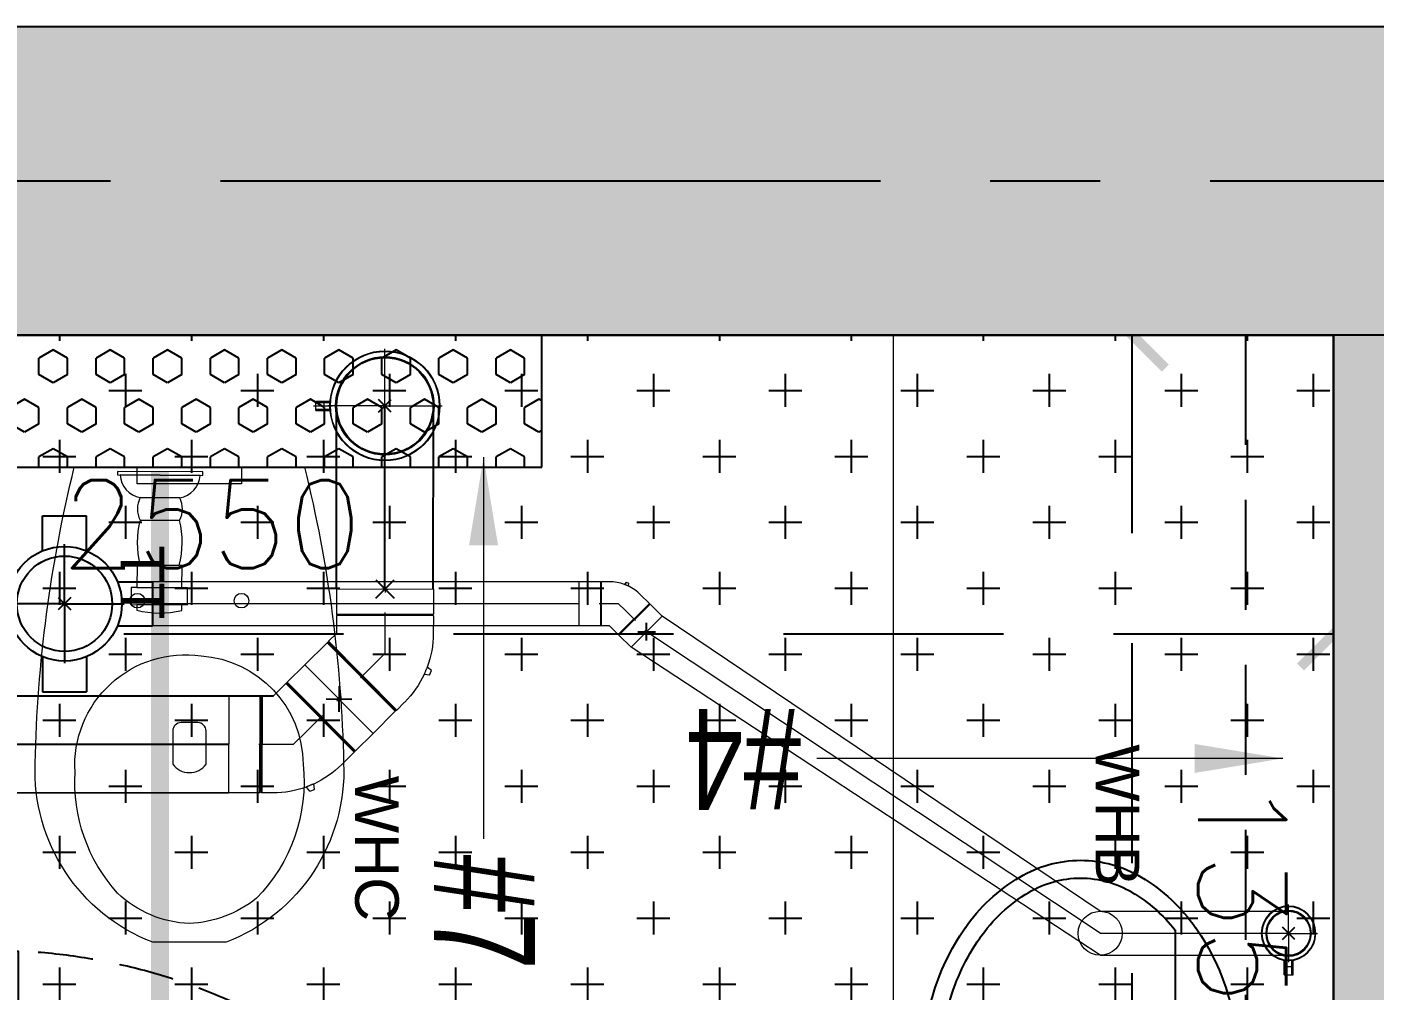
# Model space of a CAD drawing. Header units: millimetres. Extents: x -414464 to 1686, y -90036 to 108605.
# Drawn here: x -109525 to -107994, y -45700 to -44605 of the extents above; entities that cross this region are included whole.
import ezdxf

# ---------------------------------------------------------------- set-up
doc = ezdxf.new("R2010")
doc.units = ezdxf.units.MM
doc.header["$LTSCALE"] = 1000
doc.header["$MEASUREMENT"] = 0
for name, pattern in [('$1$AUDIT_D_120904163729-0', [0]), ('$36$HIDDEN', [0.375, 0.25, -0.125]), ('3BHK-A$1$( Hidden )', [0.375, 0.25, -0.125]), ('3BHK-A$1$AUDIT_D_120904163729-0', [0]), ('3BHK-A$1$HIDDEN', [0.375, 0.25, -0.125]), ('AUDIT_D_120904163729-0', [0]), ('T8(T9 IS SIMILAR) - DIMENSION & TEXTING$1$AUDIT_D_120904163729-0', [0]), ('T8(T9 IS SIMILAR) - DIMENSION & TEXTING$1$CENTERX2', [101.6, 63.5, -12.7, 12.7, -12.7]), ('T8(T9 IS SIMILAR) - DIMENSION & TEXTING$1$HIDDEN', [0.375, 0.25, -0.125]), ('T8(T9 IS SIMILAR)$1$$0$HIDDEN', [0.375, 0.25, -0.125]), ('T8_REFUGE COLUMNS$1$CENTER2', [1.125, 0.75, -0.125, 0.125, -0.125])]:
    doc.linetypes.add(name, pattern=pattern)
doc.layers.get('0').update_dxf_attribs({"linetype": 'AUDIT_D_120904163729-0'})
for name, color, linetype in [('$0$A-HATCH -160', 251, '$1$AUDIT_D_120904163729-0'), ('$21$A-DIMENSIONS', 2, '$36$HIDDEN'), ('3BHK-A$1$$1$LEDGE WALL', 5, 'Continuous'), ('3BHK-A$1$A-DOOR-FULL', 2, 'Continuous'), ('3BHK-A$1$A-HATCH -160', 251, '3BHK-A$1$AUDIT_D_120904163729-0'), ('3BHK-A$1$A-SANITARY', 2, 'Continuous'), ('3BHK-A$1$A-TOI SUNK 50MM', 8, 'Continuous'), ('3BHK-A$1$LEDGE WALL', 5, 'Continuous'), ('a-rcc', 3, 'Continuous'), ('T8(T9 IS SIMILAR) - DIMENSION & TEXTING$1$A-DIMENSIONS', 2, 'T8(T9 IS SIMILAR) - DIMENSION & TEXTING$1$HIDDEN'), ('T8(T9 IS SIMILAR) - DIMENSION & TEXTING$1$A-PLUMBING', 7, 'T8(T9 IS SIMILAR) - DIMENSION & TEXTING$1$AUDIT_D_120904163729-0'), ('T8(T9 IS SIMILAR) - DIMENSION & TEXTING$1$pl-110 dia soil pipe', 1, 'Continuous'), ('T8(T9 IS SIMILAR) - DIMENSION & TEXTING$1$pl-110 dia soil pipe1', 1, 'Continuous'), ('T8(T9 IS SIMILAR) - DIMENSION & TEXTING$1$PL-FITTINGS', 5, 'Continuous'), ('T8(T9 IS SIMILAR) - DIMENSION & TEXTING$1$U-TI-75MM WASTE WATER PIPE', 3, 'Continuous'), ('T8(T9 IS SIMILAR) - DIMENSION & TEXTING$1$U-TI-TEXT', 7, 'Continuous'), ('T8(T9 IS SIMILAR) - DIMENSION & TEXTING$1$U-TI-WS', 5, 'Continuous'), ('T8(T9 IS SIMILAR)$1$$6$a-beam 2', 50, 'Continuous'), ('T8(T9 IS SIMILAR)$1$S-BEAM', 20, 'T8(T9 IS SIMILAR)$1$$0$HIDDEN'), ('T8_REFUGE COLUMNS$1$A-CENTERLINE', 193, 'T8_REFUGE COLUMNS$1$CENTER2'), ('T8_REFUGE COLUMNS$1$A-RCC COLS', 3, 'Continuous'), ('T8_TYPICAL COLUMNS$1$A-RCC COLS', 3, 'Continuous')]:
    doc.layers.add(name, color=color, linetype=linetype)
for name, color, linetype, lineweight in [('3BHK-A$1$a-TOI-fixtures', 251, 'Continuous', 0), ('3BHK-A$1$A-WALL- 160', 6, 'Continuous', 30), ('T8(T9 IS SIMILAR) - DIMENSION & TEXTING$1$furn-1', 7, 'Continuous', 0), ('T8(T9 IS SIMILAR) - DIMENSION & TEXTING$1$pl-50dia waste pie', 6, 'Continuous', 0), ('T8(T9 IS SIMILAR) - DIMENSION & TEXTING$1$pl-50dia waste pipe1', 6, 'Continuous', 0), ('T8(T9 IS SIMILAR) - DIMENSION & TEXTING$1$R0-18-10-2014-T1-1st Podium Floor Plan$0$Text', 2, 'Continuous', 0), ('T8(T9 IS SIMILAR)$1$D&W', 8, 'Continuous', 25)]:
    doc.layers.add(name, color=color, linetype=linetype, lineweight=lineweight)
doc.layers.add('T8(T9 IS SIMILAR) - DIMENSION & TEXTING$1$GEB-BEZUG', color=2, linetype='Continuous', lineweight=25, true_color=0xffff00)
doc.layers.add('T8_REFUGE COLUMNS$1$COL-HATCH', color=7, linetype='Continuous', lineweight=25, true_color=0xa3a3a3)
doc.styles.add('T8(T9 IS SIMILAR) - DIMENSION & TEXTING$1$arial', font='sanss___.ttf')
doc.styles.add('T8(T9 IS SIMILAR) - DIMENSION & TEXTING$1$ARIAL ARROW', font='swisscl.ttf')
doc.styles.add('T8(T9 IS SIMILAR) - DIMENSION & TEXTING$1$Romans 1', font='romans.shx', dxfattribs={"height": 100})
doc.styles.add('T8(T9 IS SIMILAR) - DIMENSION & TEXTING$1$Tahoma', font='tahoma.ttf')
doc.dimstyles.new('T8(T9 IS SIMILAR) - DIMENSION & TEXTING$1$ALPINE S', dxfattribs={"dimscale": 0, "dimtxt": 100, "dimasz": 75, "dimexe": 0, "dimexo": 0, "dimgap": 75, "dimtad": 1, "dimdec": 0, "dimzin": 0, "dimdsep": 46, "dimtxsty": 'T8(T9 IS SIMILAR) - DIMENSION & TEXTING$1$Romans 1', "dimblk": 'T8(T9 IS SIMILAR) - DIMENSION & TEXTING$1$_ArchTick', "dimcen": 0.09, "dimclrd": 256, "dimclre": 256, "dimclrt": 7, "dimadec": 0, "dimazin": 0, "dimtfac": 1, "dimtdec": 0, "dimtofl": 0, "dimtmove": 1, "dimatfit": 0, "dimldrblk": 'T8(T9 IS SIMILAR) - DIMENSION & TEXTING$1$_Open90', "dimfxl": 1, "dimtolj": 1, "dimtzin": 0, "dimarcsym": 0})
doc.dimstyles.new('T8(T9 IS SIMILAR) - DIMENSION & TEXTING$1$SAMATA STD', dxfattribs={"dimtxt": 100, "dimasz": 50, "dimexe": 50, "dimexo": 50, "dimgap": 10, "dimtad": 0, "dimdec": 0, "dimrnd": 5, "dimzin": 0, "dimdsep": 46, "dimtxsty": 'T8(T9 IS SIMILAR) - DIMENSION & TEXTING$1$Tahoma', "dimblk": 'T8(T9 IS SIMILAR) - DIMENSION & TEXTING$1$_Origin2', "dimcen": -50, "dimdle": 50, "dimclrd": 7, "dimclre": 7, "dimclrt": 7, "dimadec": 0, "dimazin": 0, "dimtfac": 1, "dimtdec": 0, "dimtmove": 1, "dimatfit": 3, "dimfxl": 150, "dimtfill": 1, "dimtolj": 1, "dimtzin": 0, "dimlwd": -1, "dimlwe": -1, "dimarcsym": 0})

# ---------------------------------------------------------------- blocks, each defined once
blk = doc.blocks.new('T8_REFUGE COLUMNS')
at = {"layer": 'T8_REFUGE COLUMNS$1$COL-HATCH', "linetype": 'ByBlock'}
h = blk.add_hatch(color=256, dxfattribs=at)
h.dxf.hatch_style = 1
h.paths.add_polyline_path([(1184832.1, -5718799.9), (1185182.1, -5718799.9), (1185182.1, -5709299.9), (1184832.1, -5709299.9)])
at = {"layer": 'T8_REFUGE COLUMNS$1$A-CENTERLINE'}
blk.add_line((1185007.1, -5719488.7), (1185007.1, -5698299.6), dxfattribs=at)
at = {"layer": 'T8_REFUGE COLUMNS$1$A-RCC COLS', "linetype": 'ByBlock'}
blk.add_lwpolyline([(1184832.1, -5718799.9), (1185182.1, -5718799.9), (1185182.1, -5709299.9), (1184832.1, -5709299.9)], close=True, dxfattribs=at)
blk = doc.blocks.new('T8_TYPICAL COLUMNS')
at = {"layer": 'T8_TYPICAL COLUMNS$1$A-RCC COLS', "linetype": 'ByBlock'}
blk.add_blockref('T8_REFUGE COLUMNS', (0, 0), dxfattribs=at)
blk = doc.blocks.new('*U2752')
for points in [[(-710, 0), (-670, 0), (-670, 30), (-660, 30), (-660, 80), (-710, 80)], [(40, 0), (0, 0), (0, 30), (-10, 30), (-10, 80), (40, 80)], [(0, 0), (0, -670), (-30, -670), (-30, 0)]]:
    blk.add_lwpolyline(points, close=True)
at = {"color": 0, "linetype": 'ByBlock', "ltscale": 0.25}
blk.add_arc((1, 0.4), 671, 180.0347, 267.627, dxfattribs=at)
blk = doc.blocks.new('3BHK-A$1$EWC 1-flat-3')
at = {"layer": '3BHK-A$1$a-TOI-fixtures', "ltscale": 1.5}
blk.add_line((130.9, 0), (-130.9, 0), dxfattribs=at)
for points in [[(-130.9, 0, -0.055103), (-175.3, 336.2, -0.321827), (-41.6, 540), (41.6, 540, -0.321827), (175.3, 336.2, -0.055103), (130.9, 0, -27.681239)], [(-13.2, 214.3, -0.391448), (-129.3, 337.7, -0.224585), (-76.1, 489.9, -0.160675), (0, 518.7, -0.183016), (81.6, 484.1, -0.201424), (130, 346.4, -0.474507), (-13.2, 214.3, -2.927417)], [(-9.5, 290.2), (9.5, 290.2, 0.414214), (18.9, 299.7), (18.9, 337.6, 0.5), (-18.9, 337.6), (-18.9, 299.7, 0.414214), (-9.5, 290.2, 0.530498)]]:
    blk.add_lwpolyline(points, format="xyb", dxfattribs=at)
at = {"layer": '3BHK-A$1$a-TOI-fixtures'}
blk.add_lwpolyline([(-59.2, 0), (-59.2, 18.9), (59.2, 18.9), (59.2, 0)], close=True, dxfattribs=at)
at = {"layer": '3BHK-A$1$a-TOI-fixtures', "ltscale": 1.5}
for centre in [(-59.2, 151.6), (59.2, 151.6)]:
    blk.add_circle(centre, 8.31, dxfattribs=at)
blk = doc.blocks.new('3BHK-A$1$WB1')
at = {"layer": '3BHK-A$1$A-SANITARY', "color": 0, "ltscale": 1000}
for p, q in [((190074.4, -1779394.5), (190063, -1779507.9)), ((190106.8, -1779394.5), (190119.9, -1779507.9)), ((189917.5, -1779491.7), (190064.6, -1779491.7)), ((190118, -1779491.7), (190265.4, -1779491.7)), ((190061.5, -1779507.9), (190121.4, -1779507.9))]:
    blk.add_line(p, q, dxfattribs=at)
at = {"layer": '3BHK-A$1$A-SANITARY', "color": 0}
blk.add_line((190106.8, -1779394.5), (190074.4, -1779394.5), dxfattribs=at)
for centre, major_axis, start_param, end_param in [((190067.1, -1779471.3), (-69.6, 256.7), 0.015739, 0.342992), ((190091.4, -1779555.7), (-92.6, 341.5), 6.018375, 6.298924), ((190091.4, -1779555.7), (-92.6, 341.5), 5.737826, 6.018375), ((190115.8, -1779471.3), (-69.6, 256.7), 5.410573, 5.737826), ((190091.4, -1779555.7), (-87.3, 322), 6.018375, 6.298924), ((190091.4, -1779555.7), (-87.3, 322), 5.737826, 6.018375), ((190067.1, -1779471.3), (-64.3, 237.2), 0.015739, 0.342992), ((190115.8, -1779471.3), (-64.3, 237.2), 5.410573, 5.737826), ((190030, -1779417.8), (-52.6, 193.9), 0.342992, 0.768932), ((190152.9, -1779417.8), (-52.6, 193.9), 4.984633, 5.410573), ((190030, -1779417.8), (-47.3, 174.4), 0.342992, 0.768932), ((190152.9, -1779417.8), (-47.3, 174.4), 4.984633, 5.410573), ((189973.2, -1779384.1), (-35.3, 130.2), 0.768932, 1.305986), ((190209.6, -1779384.1), (-35.3, 130.2), 4.447579, 4.984633), ((189973.2, -1779384.1), (-30, 110.7), 0.768932, 1.305986), ((190209.6, -1779384.1), (-30, 110.7), 4.447579, 4.984633), ((189973.2, -1779384.1), (-35.3, 130.2), 1.305986, 1.84304), ((189973.2, -1779384.1), (-30, 110.7), 1.305986, 1.84304), ((190209.6, -1779384.1), (-30, 110.7), 3.910525, 4.447579), ((190209.6, -1779384.1), (-35.3, 130.2), 3.910525, 4.447579), ((190030, -1779350.3), (-47.3, 174.4), 1.84304, 2.20494), ((190152.9, -1779350.3), (-47.3, 174.4), 3.548625, 3.910525), ((190030, -1779350.3), (-52.6, 193.9), 1.84304, 2.268981), ((190152.9, -1779350.3), (-52.6, 193.9), 3.484585, 3.910525), ((190045.3, -1779507.9), (-4.2, 15.6), 6.018375, 12.30156), ((190137.6, -1779507.9), (-4.2, 15.6), 6.018375, 12.30156), ((190067.1, -1779296.9), (-69.6, 256.7), 2.268981, 2.596234), ((190115.8, -1779296.9), (-69.6, 256.7), 3.157331, 3.484585), ((190091.4, -1779212.5), (-92.6, 341.5), 2.596234, 2.876783), ((190091.4, -1779212.5), (-92.6, 341.5), 2.876783, 3.157331)]:
    blk.add_ellipse(centre, major_axis=major_axis, ratio=1, start_param=start_param, end_param=end_param, dxfattribs=at)
blk = doc.blocks.new('3BHK-A')
at = {"layer": '3BHK-A$1$A-HATCH -160', "linetype": 'ByBlock'}
h = blk.add_hatch(dxfattribs=at)
h.set_pattern_fill('ZIGZAG', color=256, scale=250)
h.set_pattern_definition([(9e-15, (1e-08, 0), (31.25, 31.25), [31.25, -31.25]), (90, (31.25, 0), (-31.25, 31.25), [31.25, -31.25])])
h.paths.add_polyline_path([(1185182.8, -5714749.5), (1186532.7, -5714749.5), (1186532.7, -5714149.5), (1186632.7, -5714149.5), (1186632.7, -5714749.5), (1188712.7, -5714749.5), (1188712.7, -5714049.5), (1189032.5, -5714049.5), (1189032.5, -5714149.5), (1188812.7, -5714149.5), (1188812.7, -5715449.5), (1189032.5, -5715449.5), (1189032.5, -5715549.5), (1188712.7, -5715549.5), (1188712.7, -5714849.5), (1186632.7, -5714849.5), (1186632.7, -5715664.5), (1186532.7, -5715664.5), (1186532.7, -5714849.5), (1185182.8, -5714849.5)])
h.paths.add_polyline_path([(1185182.8, -5713249.5), (1185782.7, -5713249.5), (1185782.7, -5713149.5), (1185182.8, -5713149.5)])
h.paths.add_polyline_path([(1186532.7, -5710699.5), (1186632.7, -5710699.5), (1186632.7, -5713249.5), (1186532.7, -5713249.5)])
h.paths.add_polyline_path([(1186532.7, -5717399.5), (1186632.7, -5717399.5), (1186632.7, -5716414.5), (1186532.7, -5716414.5)])
h.paths.add_polyline_path([(1194902.2, -5715375), (1194082.3, -5715375), (1194082.3, -5715475), (1194902.2, -5715475)])
h.paths.add_polyline_path([(1195782.2, -5715375), (1196682.2, -5715375), (1196682.2, -5715475), (1195782.2, -5715475)])
h.paths.add_polyline_path([(1194132.5, -5714149.9), (1196532.4, -5714149.9), (1196532.4, -5714049.9), (1194132.5, -5714049.9)])
h.paths.add_polyline_path([(1197432.4, -5711800.2), (1197532.4, -5711800.2), (1197532.4, -5714149.9), (1197432.4, -5714149.9)])
h.paths.add_polyline_path([(1198282.4, -5714149.9), (1198958.7, -5714149.9), (1198958.7, -5714049.9), (1198282.4, -5714049.9)])
h.paths.add_polyline_path([(1196871.9, -5720208.6), (1196082.2, -5720209.7), (1196082.3, -5720109.7), (1196082.2, -5720109.7), (1196182.2, -5720109.7), (1196871.9, -5720108.6)])
h.paths.add_polyline_path([(1193397.2, -5709939.9), (1193882.3, -5709939.6), (1193882.3, -5710040.1), (1193397.3, -5710040.1)])
h.paths.add_polyline_path([(1186632.7, -5708554.7), (1187192.3, -5708554.8), (1187192.3, -5708654.7), (1186632.7, -5708654.7)])
h.paths.add_polyline_path([(1194182.3, -5715724), (1194082.3, -5715724), (1194082.3, -5715474), (1194182.3, -5715474)])
at = {"layer": '3BHK-A$1$A-TOI SUNK 50MM'}
h = blk.add_hatch(dxfattribs=at)
h.set_pattern_fill('CROSS', color=256, scale=300, style=0)
h.set_pattern_definition([(9e-15, (-0.65, 1286.84), (75, 75), [37.5, -112.5]), (90, (18.1, 1268.09), (-75, 75), [37.5, -112.5])])
h.paths.add_polyline_path([(1186532.7, -5713148.5), (1185182.4, -5713148.5), (1185182.4, -5710698.5), (1186532.7, -5710698.5)])
h.paths.add_polyline_path([(1185182.4, -5714848.6), (1186532.7, -5714848.6), (1186532.7, -5717398.5), (1185182.4, -5717398.5)])
at = {"layer": '3BHK-A$1$LEDGE WALL'}
h = blk.add_hatch(dxfattribs=at)
h.set_pattern_fill('HEX', color=8, scale=150, angle=180)
h.set_pattern_definition([(180, (1e-08, -100), (-4e-15, -32.47595264), [18.75, -37.5]), (300, (1e-08, -100), (28.125, 16.23797632), [18.75, -37.5]), (240, (-18.75, -100), (28.125, -16.23797632), [18.75, -37.5])])
h.paths.add_polyline_path([(1185332.8, -5715748.5), (1185182.8, -5715748.5), (1185182.8, -5716548.5), (1185332.8, -5716548.5)])
at = {"layer": '3BHK-A$1$$1$LEDGE WALL', "linetype": '3BHK-A$1$( Hidden )', "ltscale": 0.5}
blk.add_line((1185182.4, -5714948.6, 0), (1186532.7, -5714948.7), dxfattribs=at)
at = {"layer": '3BHK-A$1$A-TOI SUNK 50MM', "elevation": 0}
blk.add_lwpolyline([(1185182.4, -5714848.6), (1186532.7, -5714848.6), (1186532.7, -5717398.5), (1185182.4, -5717398.5)], close=True, dxfattribs=at)
at = {"layer": '3BHK-A$1$a-TOI-fixtures'}
blk.add_line((1186182.9, -5714848.6, 0), (1185532.6, -5714848.6, 0), dxfattribs=at)
at = {"layer": '3BHK-A$1$a-TOI-fixtures', "ltscale": 500}
blk.add_line((1186532.7, -5715348.6), (1185182.8, -5715348.6), dxfattribs=at)
at = {"layer": '3BHK-A$1$A-WALL- 160', "linetype": 'ByBlock'}
blk.add_line((1186532.7, -5714848.5, 0), (1185182.8, -5714848.5, 0), dxfattribs=at)
at = {"layer": '3BHK-A$1$LEDGE WALL', "elevation": 0}
blk.add_lwpolyline([(1185332.8, -5715748.5), (1185182.8, -5715748.5), (1185182.8, -5716548.5), (1185332.8, -5716548.5)], close=True, dxfattribs=at)
at = {"layer": '3BHK-A$1$A-DOOR-FULL', "linetype": '3BHK-A$1$HIDDEN', "rotation": 270}
blk.add_blockref('*U2752', (1186552.7, -5716373.5, 0), dxfattribs=at)
at = {"layer": '3BHK-A$1$a-TOI-fixtures', "extrusion": (-2.28199e-17, -8.33598e-18, -1), "zscale": -0.9999999999999998, "rotation": 179.9999999999999}
blk.add_blockref('3BHK-A$1$WB1', (-995941.3, -7494520.3, 0), dxfattribs=at)
at = {"layer": '3BHK-A$1$a-TOI-fixtures', "extrusion": (0, 0, -1), "xscale": -0.9999999999999998, "zscale": -0.9999999999999998, "rotation": 90}
blk.add_blockref('3BHK-A$1$EWC 1-flat-3', (-1185332.8, -5716149, 0), dxfattribs=at)
blk = doc.blocks.new('T8(T9 IS SIMILAR) - DIMENSION & TEXTING$1$_ArchTick')
at = {"color": 0, "linetype": 'ByBlock', "const_width": 0.15}
blk.add_lwpolyline([(-0.5, -0.5), (0.5, 0.5)], dxfattribs=at)
blk = doc.blocks.new('*D1382')
at = {"layer": 'T8(T9 IS SIMILAR) - DIMENSION & TEXTING$1$A-DIMENSIONS', "linetype": 'T8(T9 IS SIMILAR) - DIMENSION & TEXTING$1$HIDDEN', "lineweight": -2, "transparency": 16777216}
for p, q in [((1185182.7, -5715448.7), (1185182.7, -5715077.3)), ((1186532.7, -5715448.7), (1186532.7, -5715077.3))]:
    blk.add_line(p, q, dxfattribs=at)
at = {"layer": 'T8(T9 IS SIMILAR) - DIMENSION & TEXTING$1$A-DIMENSIONS', "lineweight": -2, "transparency": 16777216}
blk.add_line((1186532.7, -5715077.3), (1185182.7, -5715077.3), dxfattribs=at)
at = {"layer": 'T8(T9 IS SIMILAR) - DIMENSION & TEXTING$1$A-DIMENSIONS', "linetype": 'ByBlock', "lineweight": -2, "transparency": 16777216, "xscale": 75, "yscale": 75, "zscale": 75, "rotation": 180}
blk.add_blockref('T8(T9 IS SIMILAR) - DIMENSION & TEXTING$1$_ArchTick', (1185182.7, -5715077.3), dxfattribs=at)
at = {"layer": 'T8(T9 IS SIMILAR) - DIMENSION & TEXTING$1$A-DIMENSIONS', "linetype": 'ByBlock', "lineweight": -2, "transparency": 16777216, "xscale": 75, "yscale": 75, "zscale": 75}
blk.add_blockref('T8(T9 IS SIMILAR) - DIMENSION & TEXTING$1$_ArchTick', (1186532.7, -5715077.3), dxfattribs=at)
at = {"layer": 'T8(T9 IS SIMILAR) - DIMENSION & TEXTING$1$A-DIMENSIONS', "color": 7, "linetype": 'ByBlock', "transparency": 16777216, "insert": (1185857.7, -5714952.3), "char_height": 100, "attachment_point": 5, "style": 'T8(T9 IS SIMILAR) - DIMENSION & TEXTING$1$Romans 1'}
blk.add_mtext('\\A1;1350', dxfattribs=at)
blk = doc.blocks.new('T8(T9 IS SIMILAR) - DIMENSION & TEXTING$1$_Open90')
at = {"color": 0, "linetype": 'ByBlock', "lineweight": -2}
for p, q in [((-0.5, 0.5), (0, 0)), ((0, 0), (-1, 0)), ((0, 0), (-0.5, -0.5))]:
    blk.add_line(p, q, dxfattribs=at)
blk = doc.blocks.new('*D1383')
at = {"layer": 'T8(T9 IS SIMILAR) - DIMENSION & TEXTING$1$A-DIMENSIONS', "linetype": 'T8(T9 IS SIMILAR) - DIMENSION & TEXTING$1$HIDDEN', "lineweight": -2, "transparency": 16777216}
for p, q in [((1185777.6, -5714848.7), (1185522.3, -5714848.7)), ((1185731.8, -5717398.7), (1185522.3, -5717398.7))]:
    blk.add_line(p, q, dxfattribs=at)
at = {"layer": 'T8(T9 IS SIMILAR) - DIMENSION & TEXTING$1$A-DIMENSIONS', "lineweight": -2, "transparency": 16777216}
blk.add_line((1185522.3, -5714848.7), (1185522.3, -5717398.7), dxfattribs=at)
at = {"layer": 'T8(T9 IS SIMILAR) - DIMENSION & TEXTING$1$A-DIMENSIONS', "linetype": 'ByBlock', "lineweight": -2, "transparency": 16777216, "xscale": 75, "yscale": 75, "zscale": 75}
for p, rotation in [((1185522.3, -5714848.7), 90), ((1185522.3, -5717398.7), 270)]:
    blk.add_blockref('T8(T9 IS SIMILAR) - DIMENSION & TEXTING$1$_ArchTick', p, dxfattribs=dict(at, rotation=rotation))
at = {"layer": 'T8(T9 IS SIMILAR) - DIMENSION & TEXTING$1$A-DIMENSIONS', "color": 7, "linetype": 'ByBlock', "transparency": 16777216, "insert": (1185397.3, -5716123.7), "char_height": 100, "attachment_point": 5, "rotation": 90, "style": 'T8(T9 IS SIMILAR) - DIMENSION & TEXTING$1$Romans 1'}
blk.add_mtext('\\A1;2550', dxfattribs=at)
blk = doc.blocks.new('T8(T9 IS SIMILAR) - DIMENSION & TEXTING$1$Einfügepunkt')
at = {"layer": 'T8(T9 IS SIMILAR) - DIMENSION & TEXTING$1$GEB-BEZUG'}
for p, q in [((-7.1, -7.1), (7.1, 7.1)), ((-7.1, 7.1), (7.1, -7.1))]:
    blk.add_line(p, q, dxfattribs=at)
blk = doc.blocks.new('T8(T9 IS SIMILAR) - DIMENSION & TEXTING$1$361.771.16.1_G')
at = {"lineweight": 13, "ltscale": 25}
for p, q in [((0, 0), (0, 32.8)), ((-47, 5.2), (-30.6, 5.2)), ((-47, -5.2), (-47, 5.2)), ((-47, 3.7), (-30.8, 3.7)), ((-38, 3.7), (-38, -3.8)), ((-30.8, 3.7), (-38, 3.7)), ((-47, -3.7), (-30.8, -3.7)), ((-47, -5.2), (-30.6, -5.2)), ((-38, -3.8), (-30.8, -3.8)), ((0, 0), (-32.8, 0)), ((0, 0), (0, -32.8)), ((0, 0), (32.8, 0))]:
    blk.add_line(p, q, dxfattribs=at)
for radius in [31, 30.3, 26, 25]:
    blk.add_circle((0, 0), radius, dxfattribs=at)
blk.add_blockref('T8(T9 IS SIMILAR) - DIMENSION & TEXTING$1$Einfügepunkt', (0, 0), dxfattribs=at)
blk = doc.blocks.new('T8(T9 IS SIMILAR) - DIMENSION & TEXTING$1$361.045.16.1_A')
at = {"ltscale": 25}
for p, q in [((-49.5, 14.1), (-14.1, 49.5)), ((3.2, 32.2), (-14.1, 49.5)), ((3.2, 32.2), (-32.2, -3.2)), ((-31.5, -3.9), (3.9, 31.5)), ((3.2, 31.5), (-31.5, -3.2)), ((3.2, 31.5), (3.2, 32.2)), ((3.2, 31.5), (3.9, 31.5)), ((10.4, 25), (3.9, 31.5)), ((-13.8, 13.8), (-15.6, 15.6)), ((-32.2, -3.2), (-49.5, 14.1)), ((0, 0), (-13.8, 13.8)), ((-5.6, 5.6), (-7.3, 7.3)), ((0, -10.4), (0, 0)), ((23.4, 11.3), (20.3, 10.9)), ((24.5, 8.5), (22, 6.6)), ((23.4, 11.3), (24.5, 8.5)), ((-31.5, -3.2), (-32.2, -3.2)), ((-31.5, -3.2), (-31.5, -3.9)), ((-25, -10.4), (-31.5, -3.9)), ((-25, -24.5), (-25, -10.4)), ((0, -24.5), (0, -10.4)), ((25, -24.5), (25, -10.4)), ((-24.5, -25), (-25, -24.5)), ((25, -24.5), (-25, -24.5)), ((-24.5, -25), (-25, -25.5)), ((-25, -45), (-25, -25.5)), ((-25, -25.5), (25, -25.5)), ((-24.5, -25), (24.5, -25)), ((0, -27), (0, -24.5)), ((24.5, -25), (25, -24.5)), ((24.5, -25), (25, -25.5)), ((25, -45), (25, -25.5)), ((-25, -45), (25, -45)), ((0, -45), (-2.5, -45)), ((0, -45), (0, -42.5)), ((0, -45), (0, -47.5)), ((0, -45), (2.5, -45))]:
    blk.add_line(p, q, dxfattribs=at)
for start, end in [(25.1575, 45), (0, 19.8425)]:
    blk.add_arc((-25, -10.4), 50, start, end, dxfattribs=at)
blk.add_open_spline([(22, 6.6), (22, 6.6), (22, 6.6), (22, 6.8), (21.9, 6.9), (21.8, 7.2), (21.7, 7.4), (21.5, 7.8), (21.4, 8), (21.3, 8.3), (21.2, 8.5), (21.1, 8.8), (21, 8.9), (20.9, 9.3), (20.8, 9.4), (20.7, 9.8), (20.6, 10.1), (20.4, 10.5), (20.4, 10.6), (20.3, 10.8), (20.3, 10.9), (20.3, 10.9)], degree=3, knots=[-0.7326885, -0.7326885, -0.7326885, -0.7326885, -0.6703276, -0.6703276, -0.5851203, -0.5851203, -0.4924215, -0.4924215, -0.4253679, -0.4253679, -0.3759063, -0.3759063, -0.3289293, -0.3289293, -0.2716255, -0.2716255, -0.1856359, -0.1856359, -0.0935578, -0.0935578, 0, 0, 0, 0], dxfattribs=at)
blk.add_blockref('T8(T9 IS SIMILAR) - DIMENSION & TEXTING$1$Einfügepunkt', (0, -45), dxfattribs=at)
blk = doc.blocks.new('T8(T9 IS SIMILAR) - DIMENSION & TEXTING$1$367.771.16.1_L')
at = {"lineweight": 13, "ltscale": 25}
for p, q in [((-5.2, 78.5), (-5.2, 62.3)), ((-5.2, 78.5), (5.2, 78.5)), ((-3.7, 78.5), (-3.7, 62.4)), ((0, 81), (0, 78.5)), ((0, 78.5), (0, 62.3)), ((3.7, 78.5), (3.7, 62.4)), ((5.2, 78.5), (5.2, 62.3)), ((3.8, 69.5), (-3.7, 69.5)), ((-3.7, 69.5), (-3.7, 62.4)), ((0, 0), (0, 65)), ((0, 62.3), (0, 59.8)), ((3.8, 62.4), (3.8, 69.5)), ((0, 0), (-65, 0)), ((0, 0), (0, -65)), ((0, 0), (65, 0))]:
    blk.add_line(p, q, dxfattribs=at)
for radius in [62.5, 61.8, 56, 55]:
    blk.add_circle((0, 0), radius, dxfattribs=at)
blk.add_blockref('T8(T9 IS SIMILAR) - DIMENSION & TEXTING$1$Einfügepunkt', (0, 0), dxfattribs=at)
blk = doc.blocks.new('T8(T9 IS SIMILAR) - DIMENSION & TEXTING$1$365.045.16.1_A')
at = {"lineweight": 13, "ltscale": 25}
for p, q in [((-61.9, 8.8), (-8.8, 61.9)), ((8.3, 44.7), (-8.8, 61.9)), ((8.3, 44.7), (-44.7, -8.3)), ((-43.7, -9.4), (9.4, 43.7)), ((8.3, 43.7), (-43.7, -8.3)), ((8.3, 43.7), (8.3, 44.7)), ((8.3, 43.7), (9.4, 43.7)), ((15.5, 37.5), (9.4, 43.7)), ((-17.1, 17.1), (-18.9, 18.9)), ((0, 0), (-17.1, 17.1)), ((-9.2, 9.2), (-11, 11)), ((34.7, 16.5), (30.6, 16)), ((36.3, 12.9), (32.9, 10.3)), ((34.7, 16.5), (36.3, 12.9)), ((-44.7, -8.3), (-61.9, 8.8)), ((0, -15.5), (0, 0)), ((-43.7, -8.3), (-44.7, -8.3)), ((-43.7, -8.3), (-43.7, -9.4)), ((-37.5, -15.5), (-43.7, -9.4)), ((-37.5, -29.3), (-37.5, -15.5)), ((0, -29.3), (0, -15.5)), ((37.5, -29.3), (37.5, -15.5)), ((-36.7, -30), (-37.5, -29.3)), ((37.5, -29.3), (-37.5, -29.3)), ((-36.7, -30), (-37.5, -30.7)), ((-37.5, -50), (-37.5, -30.7)), ((-37.5, -30.7), (37.5, -30.7)), ((-36.7, -30), (36.8, -30)), ((0, -31.8), (0, -29.3)), ((36.8, -30), (37.5, -29.3)), ((36.8, -30), (37.5, -30.7)), ((37.5, -50), (37.5, -30.7)), ((-37.5, -50), (37.5, -50)), ((0, -50), (-2.5, -50)), ((0, -50), (0, -47.5)), ((0, -50), (0, -52.5)), ((0, -50), (2.5, -50))]:
    blk.add_line(p, q, dxfattribs=at)
for start, end in [(24.8604, 45), (0, 20.1396)]:
    blk.add_arc((-37.5, -15.5), 75, start, end, dxfattribs=at)
blk.add_open_spline([(32.9, 10.3), (32.9, 10.3), (32.9, 10.3), (32.8, 10.5), (32.8, 10.6), (32.6, 11), (32.4, 11.3), (32.2, 11.9), (32.1, 12.1), (31.9, 12.6), (31.8, 12.8), (31.6, 13.2), (31.6, 13.4), (31.4, 13.8), (31.3, 14), (31.1, 14.6), (31, 14.9), (30.8, 15.4), (30.7, 15.6), (30.6, 15.9), (30.6, 16), (30.6, 16)], degree=3, knots=[-0.9758327, -0.9758327, -0.9758327, -0.9758327, -0.8930469, -0.8930469, -0.7796093, -0.7796093, -0.6561479, -0.6561479, -0.5667077, -0.5667077, -0.5007206, -0.5007206, -0.4380575, -0.4380575, -0.3616519, -0.3616519, -0.247098, -0.247098, -0.1245121, -0.1245121, 0, 0, 0, 0], dxfattribs=at)
blk.add_blockref('T8(T9 IS SIMILAR) - DIMENSION & TEXTING$1$Einfügepunkt', (0, -50), dxfattribs=at)
blk = doc.blocks.new('T8(T9 IS SIMILAR) - DIMENSION & TEXTING$1$388.001.00.1_G')
at = {"layer": 'T8(T9 IS SIMILAR) - DIMENSION & TEXTING$1$U-TI-75MM WASTE WATER PIPE', "ltscale": 5}
for p, q in [((-25.1, 60.1), (-25.1, 100)), ((-25.1, 100), (25.1, 100)), ((25.1, 60.1), (25.1, 100)), ((0, 0), (0, 67.6)), ((-60.1, 25.1), (-100, 25.1)), ((-100, -25.1), (-100, 25.1)), ((60.1, 25.1), (100, 25.1)), ((100, -25.1), (100, 25.1)), ((0, 0), (-67.6, 0)), ((0, 0), (0, 2.5)), ((0, 0), (0, -67.6)), ((0, 0), (67.6, 0)), ((0, 0), (-2.5, 0)), ((0, 0), (0, -2.5)), ((0, 0), (2.5, 0)), ((-60.1, -25.1), (-100, -25.1)), ((60.1, -25.1), (100, -25.1)), ((-37.7, -53.1), (-37.7, -95)), ((37.7, -53.1), (37.7, -95))]:
    blk.add_line(p, q, dxfattribs=at)
for radius in [65.1, 54.2]:
    blk.add_circle((0, 0), radius, dxfattribs=at)
blk.add_ellipse((0, -95), major_axis=(37.7, 0), ratio=0.026177, start_param=3.141593, end_param=6.283185, dxfattribs=at)
blk.add_blockref('T8(T9 IS SIMILAR) - DIMENSION & TEXTING$1$Einfügepunkt', (0, 0), dxfattribs=at)
blk = doc.blocks.new('T8(T9 IS SIMILAR) - DIMENSION & TEXTING$1$TT')
at = {"layer": 'T8(T9 IS SIMILAR) - DIMENSION & TEXTING$1$furn-1', "color": 7}
for points in [[(107723.9776, -2189.22671), (107723.97764, -2189.23902), (107723.97352, -2189.23903), (107723.94073, -2189.23912), (107723.93662, -2189.23913), (107723.93659, -2189.22683)], [(107723.97352, -2189.23903), (107723.97357, -2189.25542), (107723.94078, -2189.25551), (107723.94073, -2189.23912)], [(107723.98848, -2189.32101), (107723.98847, -2189.32361), (107723.92619, -2189.32378), (107723.92618, -2189.32118)]]:
    blk.add_lwpolyline(points, close=True, dxfattribs=at)
for points in [[(107723.97348, -2189.22261), (107723.97349, -2189.22673), (107723.9407, -2189.22681), (107723.94069, -2189.2227, -0.125089)], [(107723.97153, -2189.25543, -0.124286), (107723.97162, -2189.28824), (107723.94291, -2189.28832, -0.124286), (107723.94282, -2189.25551)], [(107723.97162, -2189.28824, -0.25), (107723.97166, -2189.30465), (107723.94295, -2189.30473, -0.25), (107723.94291, -2189.28832)], [(107723.97166, -2189.30465, -0.353887), (107723.98647, -2189.32102), (107723.92823, -2189.32117, -0.353887), (107723.94295, -2189.30473)]]:
    blk.add_lwpolyline(points, format="xyb", close=True, dxfattribs=at)
blk = doc.blocks.new('T8(T9 IS SIMILAR) - DIMENSION & TEXTING$1$A$C77D62699')
at = {"layer": 'T8(T9 IS SIMILAR) - DIMENSION & TEXTING$1$pl-110 dia soil pipe1'}
for p, q in [((-21980.9, -1997.8, 0.7), (-22189.4, -1997.7, 0.7)), ((-21981.3, -2107.8, 0.7), (-22189.5, -2107.7, 0.7)), ((-21859.2, -3643.6, 0), (-21859.7, -2179.3, 0)), ((-21749.2, -3643.6, 0), (-21749.7, -2230.5, 0))]:
    blk.add_line(p, q, dxfattribs=at)
at = {"layer": 'T8(T9 IS SIMILAR) - DIMENSION & TEXTING$1$pl-110 dia soil pipe1', "color": 12, "linetype": 'T8(T9 IS SIMILAR) - DIMENSION & TEXTING$1$CENTERX2'}
for p, q in [((-21981.1, -2052.8, 0.7), (-22189.5, -2052.7, 0.7)), ((-21804.2, -3643.6, 0), (-21804.7, -2230.3, 0))]:
    blk.add_line(p, q, dxfattribs=at)
at = {"layer": 'T8(T9 IS SIMILAR) - DIMENSION & TEXTING$1$pl-110 dia soil pipe1', "ltscale": 0.1}
blk.add_circle((-22189.4, -2052.8, 0.7), 55, dxfattribs=at)
at = {"layer": 'T8(T9 IS SIMILAR) - DIMENSION & TEXTING$1$pl-50dia waste pipe1'}
for p, q in [((-21614.8, -1239.9, 1.3), (-21614.8, -1025.7, 1.3)), ((-21564.8, -1239.9, 1.3), (-21564.8, -1025.7, 1.3)), ((-21614.8, -1239.9, 1.3), (-21950.3, -1737.7, 0.8)), ((-21564.8, -1239.9, 1.3), (-21914.9, -1773, 0.8)), ((-21989.4, -1832.2, 0.7), (-21989.4, -2316.9, 0.7)), ((-21939.4, -1832.2, 0.7), (-21939.4, -2316.9, 0.7))]:
    blk.add_line(p, q, dxfattribs=at)
at = {"layer": 'T8(T9 IS SIMILAR) - DIMENSION & TEXTING$1$pl-50dia waste pipe1', "color": 12, "linetype": 'T8(T9 IS SIMILAR) - DIMENSION & TEXTING$1$CENTERX2'}
for p, q in [((-21589.8, -1239.9, 1.3), (-21589.8, -1025.7, 1.3)), ((-21589.8, -1239.9, 1.3), (-21932.6, -1755.4, 0.8)), ((-21964.4, -1832.2, 0.7), (-21964.4, -2316.9, 0.7))]:
    blk.add_line(p, q, dxfattribs=at)
at = {"layer": 'T8(T9 IS SIMILAR) - DIMENSION & TEXTING$1$pl-50dia waste pipe1', "ltscale": 0.1}
for centre in [(-21589.8, -1025.7, 1.3), (-21589.8, -1239.9, 1.3)]:
    blk.add_circle(centre, 25, dxfattribs=at)
at = {"layer": 'T8(T9 IS SIMILAR) - DIMENSION & TEXTING$1$U-TI-WS', "lineweight": 40, "ltscale": 0.01, "const_width": 20.5, "elevation": -0.4}
blk.add_lwpolyline([(-22114.6, -2308.3), (-21435.3, -2308.3)], dxfattribs=at)
at = {"layer": 'T8(T9 IS SIMILAR) - DIMENSION & TEXTING$1$furn-1', "xscale": -1559.587183977623, "yscale": 1559.587183977623, "zscale": 1559.587183977623, "rotation": 269.775067412385}
blk.add_blockref('T8(T9 IS SIMILAR) - DIMENSION & TEXTING$1$TT', (2732745.9, -168019321.3, -0.4), dxfattribs=at)
at = {"layer": 'T8(T9 IS SIMILAR) - DIMENSION & TEXTING$1$pl-110 dia soil pipe', "ltscale": 0.1}
for name, p, xscale, yscale, zscale, rotation in [('T8(T9 IS SIMILAR) - DIMENSION & TEXTING$1$367.771.16.1_L', (-22189.4, -2052.8, 0.7), 1.000020158935082, 1.000020158935082, 1.000020158935082, 179.9987260453056), ('T8(T9 IS SIMILAR) - DIMENSION & TEXTING$1$365.045.16.1_A', (-21907.7, -2052.9, 0), -1.466696233104787, 1.466696233104787, 1.466696233104787, 269.8029873272274), ('T8(T9 IS SIMILAR) - DIMENSION & TEXTING$1$365.045.16.1_A', (-21804.4, -2157, 0), -1.466696233104787, 1.466696233104787, 1.466696233104787, 224.8029873272274)]:
    blk.add_blockref(name, p, dxfattribs=dict(at, xscale=xscale, yscale=yscale, zscale=zscale, rotation=rotation))
at = {"layer": 'T8(T9 IS SIMILAR) - DIMENSION & TEXTING$1$pl-50dia waste pie', "xscale": -1.000020158935082, "yscale": 1.000020158935082, "zscale": 1.000020158935082}
blk.add_blockref('T8(T9 IS SIMILAR) - DIMENSION & TEXTING$1$361.771.16.1_G', (-21589.7, -1025.7, 1.3), dxfattribs=at)
at = {"layer": 'T8(T9 IS SIMILAR) - DIMENSION & TEXTING$1$pl-50dia waste pie', "ltscale": 0.1, "xscale": 1.000020158935082, "yscale": 1.000020158935082, "zscale": 1.000020158935082, "rotation": 135}
blk.add_blockref('T8(T9 IS SIMILAR) - DIMENSION & TEXTING$1$361.045.16.1_A', (-21964.4, -1787.2, 0.8), dxfattribs=at)
at = {"layer": 'T8(T9 IS SIMILAR) - DIMENSION & TEXTING$1$PL-FITTINGS', "xscale": 1.000020158935082, "yscale": 1.000020158935082, "zscale": 1.000020158935082, "rotation": 359.9986903380305}
blk.add_blockref('T8(T9 IS SIMILAR) - DIMENSION & TEXTING$1$388.001.00.1_G', (-21964.4, -2416.9, 0.7), dxfattribs=at)
at = {"layer": 'T8(T9 IS SIMILAR) - DIMENSION & TEXTING$1$U-TI-TEXT', "style": 'T8(T9 IS SIMILAR) - DIMENSION & TEXTING$1$arial'}
for s, p in [('WHB', (-21804.7, -1244.9, 1.3)), ('WHC', (-21768.9, -2086.6, 1.3)), ('TT', (-22031, -2353.1, 0.3))]:
    blk.add_text(s, height=49.53, rotation=359.9999, dxfattribs=at).set_placement(p)
blk = doc.blocks.new('T8(T9 IS SIMILAR) - DIMENSION & TEXTING$1$_Origin2')
at = {"color": 0, "linetype": 'ByBlock', "lineweight": -2}
blk.add_line((-0.5, 0), (-1, 0), dxfattribs=at)
for radius in [0.5, 0.25]:
    blk.add_circle((0, 0), radius, dxfattribs=at)
blk = doc.blocks.new('T8(T9 IS SIMILAR) - DIMENSION & TEXTING')
at = {"layer": 'T8(T9 IS SIMILAR) - DIMENSION & TEXTING$1$A-PLUMBING', "linetype": 'ByBlock'}
blk.add_blockref('T8(T9 IS SIMILAR) - DIMENSION & TEXTING$1$A$C77D62699', (1207452.3, -5713874), dxfattribs=at)
at = {"layer": 'T8(T9 IS SIMILAR) - DIMENSION & TEXTING$1$R0-18-10-2014-T1-1st Podium Floor Plan$0$Text', "linetype": 'ByBlock', "style": 'T8(T9 IS SIMILAR) - DIMENSION & TEXTING$1$ARIAL ARROW'}
blk.add_text('#4', height=114.75, rotation=270, dxfattribs=at).set_placement((1185607.6, -5715453.9, 0))
blk.add_text('#7', height=114.75, dxfattribs=at).set_placement((1185773.2, -5715870.9, 0))
at = {"layer": 'T8(T9 IS SIMILAR) - DIMENSION & TEXTING$1$A-DIMENSIONS', "linetype": 'ByBlock'}
for base, p1, p2, angle, picture, middle in [((1185522.3, -5717398.7, 0.5), (1185777.6, -5714848.7, 0.5), (1185731.8, -5717398.7, 0.5), 270, '*D1383', (1185397.3, -5716123.7, 0.5)), ((1185182.7, -5715077.3, 0.5), (1186532.7, -5715448.7, 0.5), (1185182.7, -5715448.7, 0.9), 180, '*D1382', (1185857.7, -5714952.3, 0.5))]:
    dim = blk.add_linear_dim(base=base, p1=p1, p2=p2, angle=angle, dimstyle='T8(T9 IS SIMILAR) - DIMENSION & TEXTING$1$ALPINE S', override={"dimscale": 1, "dimfxl": 5, "dimarcsym": 1}, dxfattribs=at)
    dim.commit()
    dim.dimension.update_dxf_attribs({"geometry": picture, "text_midpoint": middle})
at = {"layer": 'T8(T9 IS SIMILAR) - DIMENSION & TEXTING$1$R0-18-10-2014-T1-1st Podium Floor Plan$0$Text'}
for points in [[(1185663.8, -5714906.4), (1185663.8, -5715327.5), (1185663.8, -5715436)], [(1185321.3, -5715814.7), (1185646.7, -5715814.7), (1185755.3, -5715814.7)]]:
    blk.add_leader(points, dimstyle='T8(T9 IS SIMILAR) - DIMENSION & TEXTING$1$SAMATA STD', override={"dimscale": 1, "dimasz": 100, "dimclrd": 2, "dimfxlon": 1, "dimarcsym": 1}, dxfattribs=at)
blk = doc.blocks.new('T8(T9 IS SIMILAR)')
at = {"layer": 'T8(T9 IS SIMILAR)$1$D&W', "linetype": 'ByBlock'}
for name in ['T8_TYPICAL COLUMNS', '3BHK-A']:
    blk.add_blockref(name, (0, 0), dxfattribs=at)
at = {"layer": 'T8(T9 IS SIMILAR)$1$$6$a-beam 2', "linetype": 'ByBlock'}
blk.add_blockref('T8(T9 IS SIMILAR) - DIMENSION & TEXTING', (0, 0), dxfattribs=at)
at = {"layer": 'T8(T9 IS SIMILAR)$1$S-BEAM'}
blk.add_line((1189932, -5714848.8, -0.2), (1185182.1, -5714848.8, -0.2), dxfattribs=at)
blk = doc.blocks.new('A$C48506478')
at = {"layer": '$21$A-DIMENSIONS', "linetype": 'ByBlock'}
blk.add_blockref('T8(T9 IS SIMILAR)', (-1195542.6, 5727884.6), dxfattribs=at)
at = {"layer": '$0$A-HATCH -160', "linetype": 'ByBlock'}
blk.add_blockref('T8(T9 IS SIMILAR) - DIMENSION & TEXTING', (-1195542.6, 5727884.6), dxfattribs=at)

msp = doc.modelspace()

# ---------------------------------------------------------------- block references
at = {"layer": 'a-rcc', "linetype": 'ByBlock', "rotation": 270}
msp.add_blockref('A$C48506478', (-121076, -55315.3, 0), dxfattribs=at)

doc.saveas('drawing.dxf')
